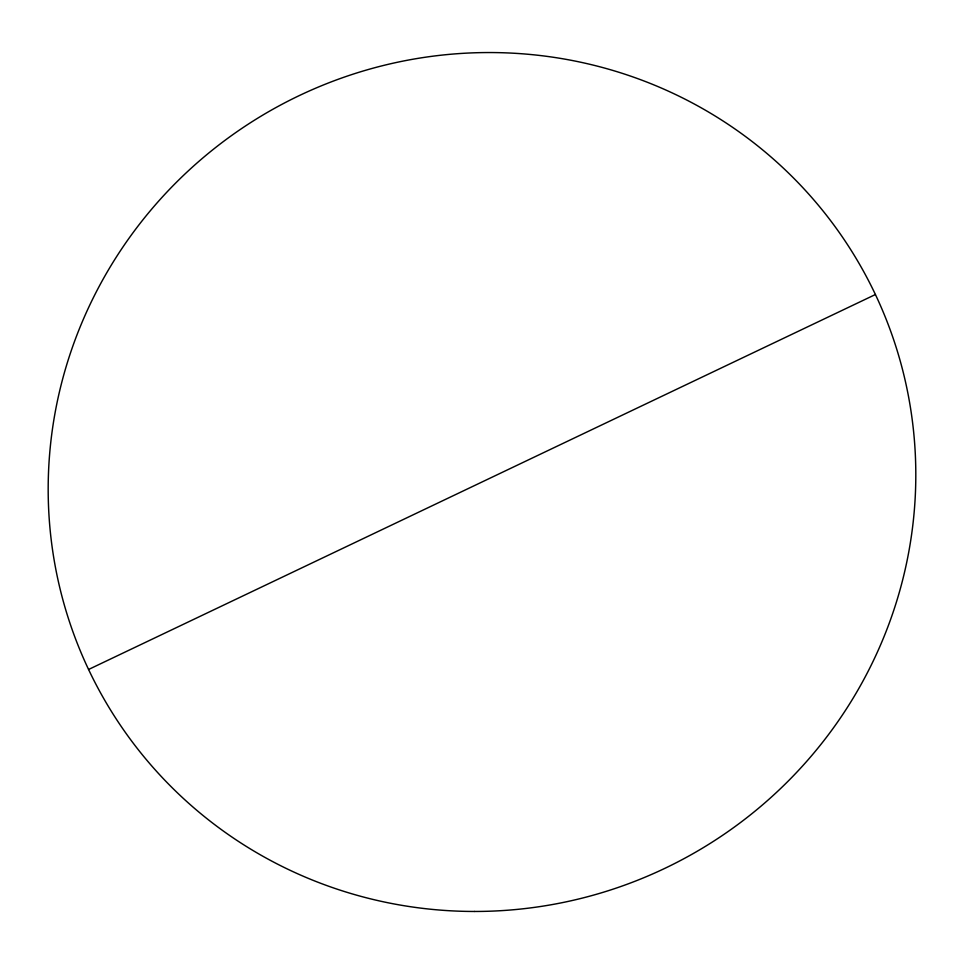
<?xml version="1.0" encoding="UTF-8"?>
<svg xmlns="http://www.w3.org/2000/svg" width="964" height="964" viewBox="0 0 964 964"><rect width="100%" height="100%" fill="white"/><g stroke="black" fill="none" stroke-linecap="round" stroke-linejoin="round"><path stroke-width="1.45" d="M88.58 669.474L875.42 294.526M474.529 911.462A435.849 427.389 -29.5 0 0 861.37 267.438A435.849 427.389 -29.5 0 0 110.101 267.1A435.849 427.389 -29.5 0 0 474.529 911.462"/></g></svg>
